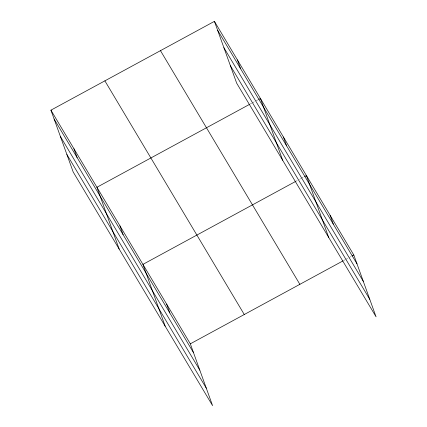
<?xml version="1.0" encoding="UTF-8"?>
<svg xmlns="http://www.w3.org/2000/svg" width="427" height="427" viewBox="0 0 427 427"><rect width="100%" height="100%" fill="white"/><g stroke="black" fill="none" stroke-linecap="round" stroke-linejoin="round"><path stroke-width="0.32" stroke-dasharray="2.13 1.6" d="M250.089 104.071L251.813 103.137M252.384 102.822L255.255 101.263M255.832 100.953L258.127 99.704M296.092 181.181L297.24 180.557M299.535 179.308L300.683 178.683M301.259 178.374L303.554 177.125M343.489 260.625L345.208 259.691M345.785 259.381L348.651 257.823M349.227 257.508L351.522 256.259"/><path stroke-width="0.64" d="M50.925 110.161L190.325 343.826L212.582 405.65L73.182 171.985L50.925 110.161L214.418 21.35L353.818 255.015L376.075 316.839L236.675 83.174L214.418 21.35M249.517 104.385L96.924 187.272L119.181 249.096M258.698 99.395L260.422 98.461L282.679 160.285M295.516 181.491L142.928 264.377L165.185 326.207M304.702 176.506L306.421 175.566L328.683 237.396M190.325 343.826L342.913 260.94M352.099 255.949L353.818 255.015M217.61 30.21L357.009 263.87M223.903 47.685L363.302 281.35M230.383 65.694L369.782 299.359M160.467 50.658L299.866 284.323M104.877 80.852L244.276 314.518M54.112 119.021L193.511 352.681M60.404 136.496L199.804 370.161M66.89 154.505L206.289 388.17M330.119 215.293L333.311 224.148M283.421 137.014L286.613 145.874M237.417 59.903L240.609 68.763M166.626 304.104L169.813 312.959M119.928 225.824L123.115 234.685M73.924 148.713L77.111 157.574"/></g></svg>
